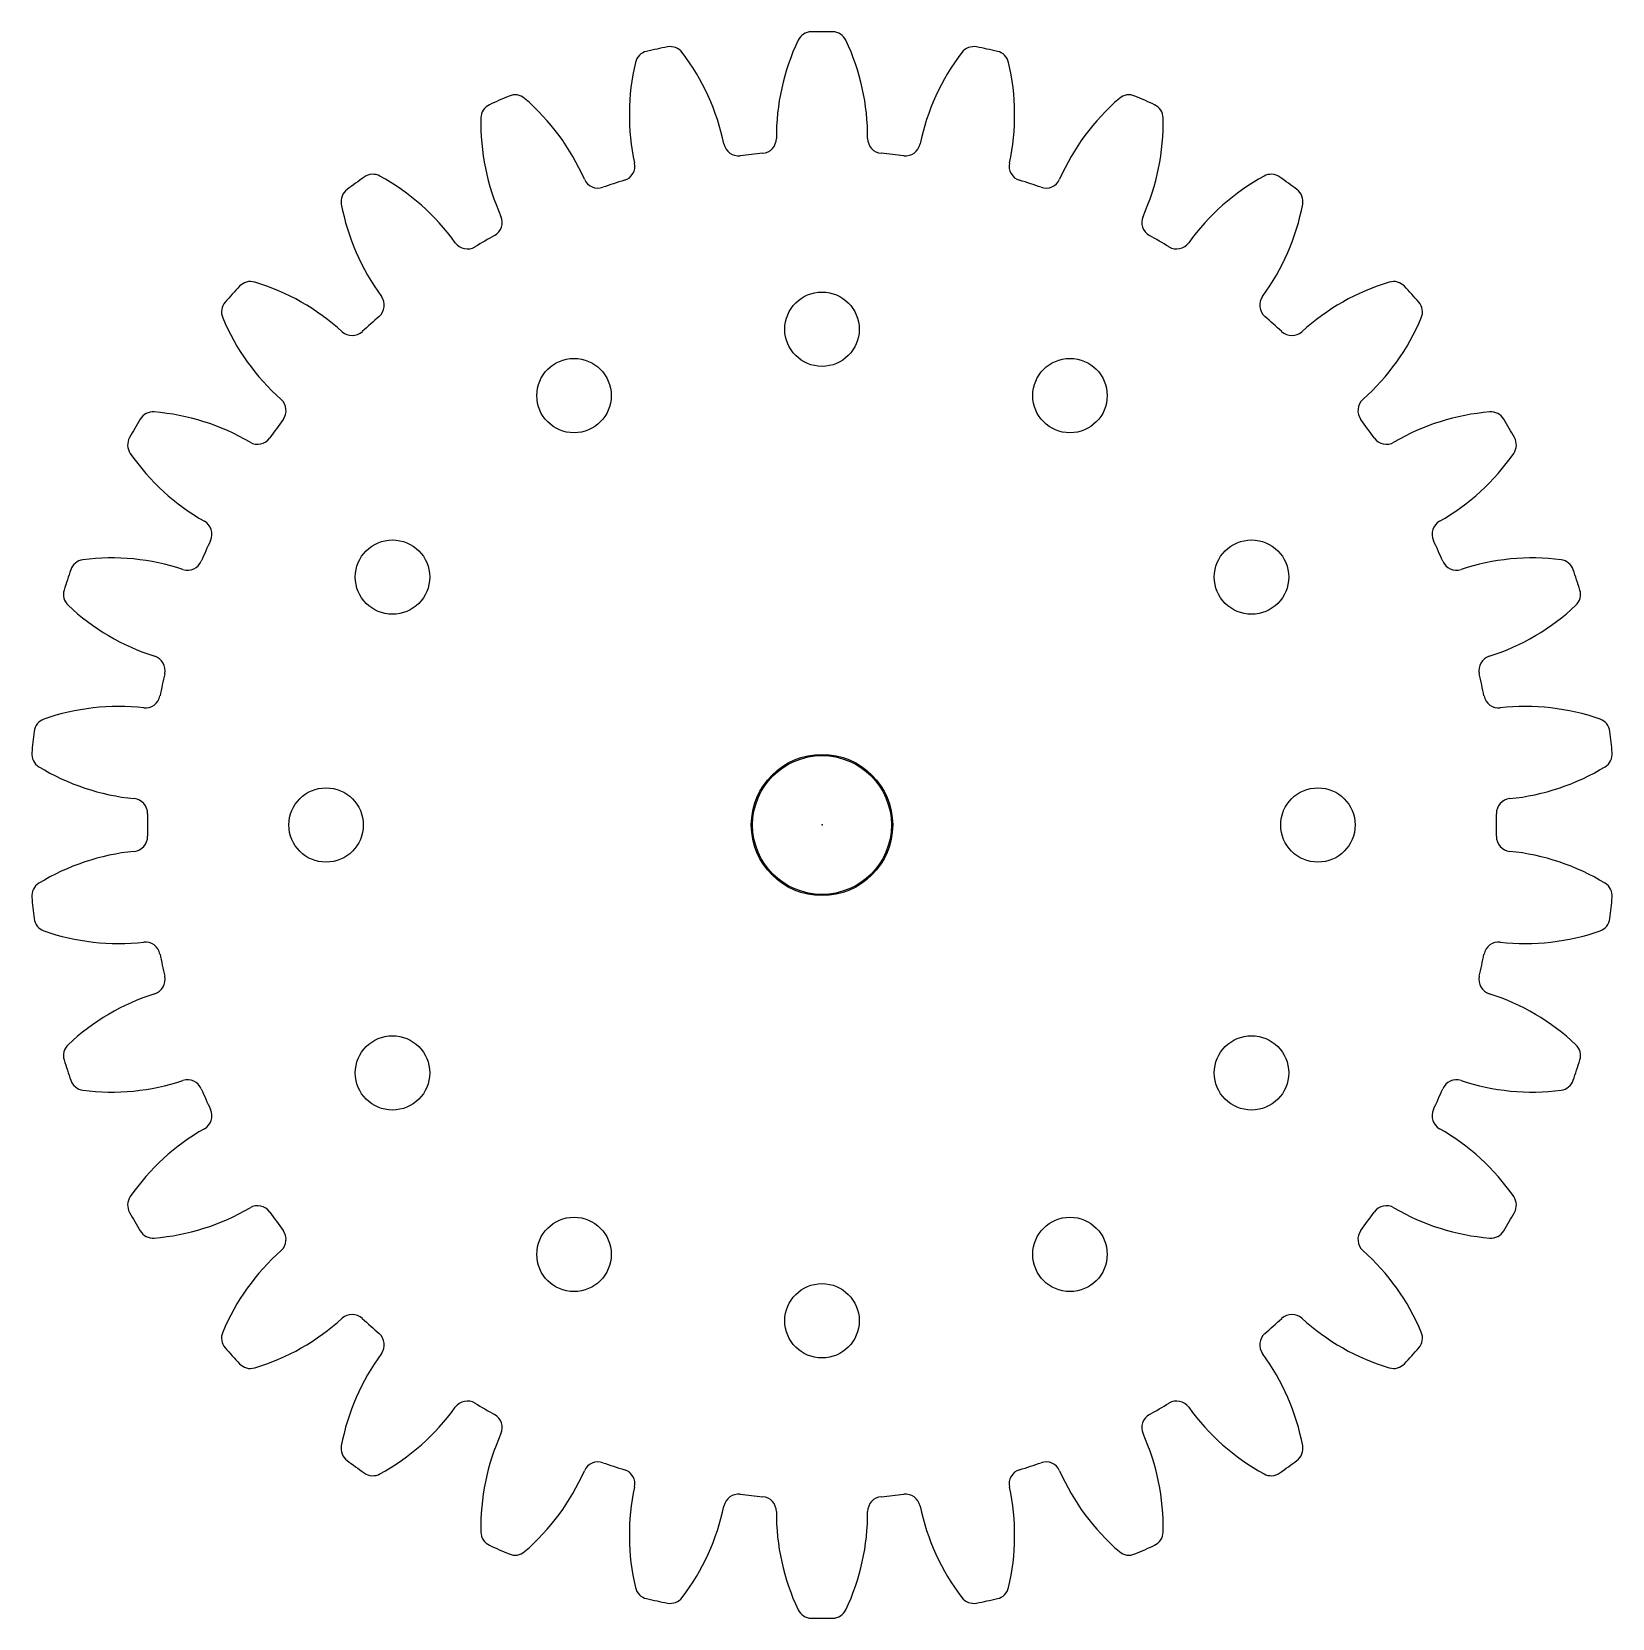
# Model space of a CAD drawing. Header units: millimetres. Extents: x -3.19 to 3.19, y -3.2 to 3.2.
import ezdxf

# ---------------------------------------------------------------- set-up
doc = ezdxf.new("R2010")
doc.units = ezdxf.units.MM
doc.header["$PDSIZE"] = -1

msp = doc.modelspace()

# ---------------------------------------------------------------- linework, layer by layer
at = {"color": 7, "linetype": 'Continuous', "lineweight": 25}
for centre, radius in [((0, 2), 0.15), ((-1, 1.7321), 0.15), ((1, 1.7321), 0.15), ((-1.7321, 1), 0.15), ((1.7321, 1), 0.15), ((0, 0), 0.28), ((-2, 0), 0.15), ((2, 0), 0.15), ((-1.7321, -1), 0.15), ((1.7321, -1), 0.15), ((-1, -1.7321), 0.15), ((1, -1.7321), 0.15), ((0, -2), 0.15)]:
    msp.add_circle(centre, radius, dxfattribs=at)
at = {"color": 7, "linetype": 'Continuous'}
msp.add_circle((0, 0), 0.285, dxfattribs=at)
at = {"color": 7, "linetype": 'Continuous', "lineweight": 25}
for centre, radius, start, end in [((0, 0), 3.2, 101.22937, 102.77063), ((-0.6115, 3.0799), 0.06, 37.31242, 101.22937), ((0.7289, 2.775), 0.913, 154.68758, 180.33883), ((-0.0422, 3.1397), 0.06, 90.77063, 154.68758), ((0, 0), 3.2, 89.22937, 90.77063), ((0.0422, 3.1397), 0.06, 25.31242, 89.22937), ((-0.7289, 2.775), 0.913, 359.66117, 25.31242), ((0.6115, 3.0799), 0.06, 78.77063, 142.68758), ((0, 0), 3.2, 77.22937, 78.77063), ((0.136, 2.8659), 0.913, 166.68758, 192.33883), ((-0.6941, 3.0623), 0.06, 102.77063, 166.68758), ((-1.2899, 2.5628), 0.913, 11.66117, 37.31242), ((1.2899, 2.5628), 0.913, 142.68758, 168.33883), ((0.6941, 3.0623), 0.06, 13.31242, 77.22937), ((-0.136, 2.8659), 0.913, 347.66117, 13.31242), ((-1.2385, 2.8855), 0.06, 49.31242, 113.22937), ((1.2385, 2.8855), 0.06, 66.77063, 130.68758), ((-1.3156, 2.8511), 0.06, 114.77063, 178.68758), ((0, 0), 3.2, 113.22937, 114.77063), ((-1.7946, 2.2386), 0.913, 23.66117, 49.31242), ((1.7946, 2.2386), 0.913, 130.68758, 156.33883), ((0, 0), 3.2, 65.22937, 66.77063), ((1.3156, 2.8511), 0.06, 1.31242, 65.22937), ((-0.4628, 2.8316), 0.913, 178.68758, 204.33883), ((0.4628, 2.8316), 0.913, 335.66117, 1.31242), ((-0.2441, 2.7693), 0.06, 275.03761, 0.33883), ((0.2441, 2.7693), 0.06, 179.66117, 264.96239), ((-0.337, 2.7595), 0.06, 191.66117, 276.96239), ((0, 0), 2.72, 95.03761, 96.96239), ((0, 0), 2.72, 83.03761, 84.96239), ((0.337, 2.7595), 0.06, 263.03761, 348.33883), ((-1.8113, 2.5649), 0.06, 61.31242, 125.22937), ((-0.8145, 2.658), 0.06, 287.03761, 12.33883), ((0.8145, 2.658), 0.06, 167.66117, 252.96239), ((1.8113, 2.5649), 0.06, 54.77063, 118.68758), ((-1.8796, 2.5153), 0.06, 126.77063, 190.68758), ((0, 0), 3.2, 125.22937, 126.77063), ((-2.2208, 1.8166), 0.913, 35.66117, 61.31242), ((-0.9034, 2.6291), 0.06, 203.66117, 288.96239), ((0, 0), 2.72, 107.03761, 108.96239), ((0, 0), 2.72, 71.03761, 72.96239), ((0.9034, 2.6291), 0.06, 251.03761, 336.33883), ((2.2208, 1.8166), 0.913, 118.68758, 144.33883), ((0, 0), 3.2, 53.22937, 54.77063), ((1.8796, 2.5153), 0.06, 349.31242, 53.22937), ((-1.0414, 2.6735), 0.913, 190.68758, 216.33883), ((1.0414, 2.6735), 0.913, 323.66117, 349.31242), ((-1.3494, 2.4306), 0.06, 299.03761, 24.33883), ((1.3494, 2.4306), 0.06, 155.66117, 240.96239), ((0, 0), 2.72, 119.03761, 120.96239), ((0, 0), 2.72, 59.03761, 60.96239), ((-1.4302, 2.3839), 0.06, 215.66117, 300.96239), ((1.4302, 2.3839), 0.06, 239.03761, 324.33883), ((-2.305, 2.1323), 0.06, 73.31242, 137.22937), ((-2.5499, 1.3152), 0.913, 47.66117, 73.31242), ((2.5499, 1.3152), 0.913, 106.68758, 132.33883), ((2.305, 2.1323), 0.06, 42.77063, 106.68758), ((0, 0), 3.2, 137.22937, 138.77063), ((-1.8252, 2.0969), 0.06, 311.03761, 36.33883), ((1.8252, 2.0969), 0.06, 143.66117, 228.96239), ((0, 0), 3.2, 41.22937, 42.77063), ((-2.3615, 2.0695), 0.06, 138.77063, 202.68758), ((0, 0), 2.72, 131.03761, 132.96239), ((0, 0), 2.72, 47.03761, 48.96239), ((2.3615, 2.0695), 0.06, 337.31242, 41.22937), ((-1.5745, 2.3985), 0.913, 202.68758, 228.33883), ((-1.8946, 2.0344), 0.06, 227.66117, 312.96239), ((1.8946, 2.0344), 0.06, 227.03761, 312.33883), ((1.5745, 2.3985), 0.913, 311.66117, 337.31242), ((-2.698, 1.6064), 0.06, 85.31242, 149.22937), ((-2.7677, 0.7563), 0.913, 59.66117, 85.31242), ((-2.2213, 1.6716), 0.06, 323.03761, 48.33883), ((2.2213, 1.6716), 0.06, 131.66117, 216.96239), ((2.7677, 0.7563), 0.913, 94.68758, 120.33883), ((2.698, 1.6064), 0.06, 30.77063, 94.68758), ((0, 0), 3.2, 149.22937, 150.77063), ((0, 0), 2.72, 143.03761, 144.96239), ((0, 0), 2.72, 35.03761, 36.96239), ((0, 0), 3.2, 29.22937, 30.77063), ((-2.7402, 1.5333), 0.06, 150.77063, 214.68758), ((-2.2762, 1.596), 0.06, 239.66117, 324.96239), ((2.2762, 1.596), 0.06, 215.03761, 300.33883), ((2.7402, 1.5333), 0.06, 325.31242, 29.22937), ((-2.0388, 2.0187), 0.913, 214.68758, 240.33883), ((2.0388, 2.0187), 0.913, 299.66117, 325.31242), ((-2.5203, 1.1732), 0.06, 335.03761, 60.33883), ((2.5203, 1.1732), 0.06, 119.66117, 204.96239), ((0, 0), 2.72, 155.03761, 156.96239), ((0, 0), 2.72, 23.03761, 24.96239), ((0, 0), 3.2, 161.22937, 162.77063), ((-2.973, 1.0104), 0.06, 97.31242, 161.22937), ((-2.8644, 0.1643), 0.913, 71.66117, 97.31242), ((-2.5583, 1.0879), 0.06, 251.66117, 336.96239), ((2.5583, 1.0879), 0.06, 203.03761, 288.33883), ((2.8644, 0.1643), 0.913, 82.68758, 108.33883), ((2.973, 1.0104), 0.06, 18.77063, 82.68758), ((0, 0), 3.2, 17.22937, 18.77063), ((-2.9991, 0.9301), 0.06, 162.77063, 226.68758), ((2.9991, 0.9301), 0.06, 313.31242, 17.22937), ((-2.414, 1.5507), 0.913, 226.68758, 252.33883), ((2.414, 1.5507), 0.913, 287.66117, 313.31242), ((-2.7092, 0.6236), 0.06, 347.03761, 72.33883), ((2.7092, 0.6236), 0.06, 107.66117, 192.96239), ((0, 0), 2.72, 167.03761, 168.96239), ((0, 0), 2.72, 11.03761, 12.96239), ((-2.7286, 0.5322), 0.06, 263.66117, 348.96239), ((2.7286, 0.5322), 0.06, 191.03761, 276.33883), ((-2.836, -0.4348), 0.913, 83.66117, 109.31242), ((2.836, -0.4348), 0.913, 70.68758, 96.33883), ((-3.1181, 0.3702), 0.06, 109.31242, 173.22937), ((3.1181, 0.3702), 0.06, 6.77063, 70.68758), ((0, 0), 3.2, 173.22937, 174.77063), ((0, 0), 3.2, 5.22937, 6.77063), ((-3.1269, 0.2862), 0.06, 174.77063, 238.68758), ((3.1269, 0.2862), 0.06, 301.31242, 5.22937), ((-2.6836, 1.0149), 0.913, 238.68758, 264.33883), ((2.6836, 1.0149), 0.913, 275.66117, 301.31242), ((-2.7796, 0.0467), 0.06, 359.03761, 84.33883), ((2.7796, 0.0467), 0.06, 95.66117, 180.96239), ((0, 0), 2.72, 179.03761, 180.96239), ((0, 0), 2.72, 359.03761, 0.96239), ((-2.7796, -0.0467), 0.06, 275.66117, 0.96239), ((2.7796, -0.0467), 0.06, 179.03761, 264.33883), ((-2.6836, -1.0149), 0.913, 95.66117, 121.31242), ((2.6836, -1.0149), 0.913, 58.68758, 84.33883), ((-3.1269, -0.2862), 0.06, 121.31242, 185.22937), ((3.1269, -0.2862), 0.06, 354.77063, 58.68758), ((0, 0), 3.2, 185.22937, 186.77063), ((0, 0), 3.2, 353.22937, 354.77063), ((-3.1181, -0.3702), 0.06, 186.77063, 250.68758), ((3.1181, -0.3702), 0.06, 289.31242, 353.22937), ((-2.836, 0.4348), 0.913, 250.68758, 276.33883), ((2.836, 0.4348), 0.913, 263.66117, 289.31242), ((-2.7286, -0.5322), 0.06, 11.03761, 96.33883), ((2.7286, -0.5322), 0.06, 83.66117, 168.96239), ((0, 0), 2.72, 191.03761, 192.96239), ((0, 0), 2.72, 347.03761, 348.96239), ((-2.7092, -0.6236), 0.06, 287.66117, 12.96239), ((2.7092, -0.6236), 0.06, 167.03761, 252.33883), ((-2.414, -1.5507), 0.913, 107.66117, 133.31242), ((2.414, -1.5507), 0.913, 46.68758, 72.33883), ((-2.9991, -0.9301), 0.06, 133.31242, 197.22937), ((2.9991, -0.9301), 0.06, 342.77063, 46.68758), ((0, 0), 3.2, 197.22937, 198.77063), ((0, 0), 3.2, 341.22937, 342.77063), ((-2.973, -1.0104), 0.06, 198.77063, 262.68758), ((-2.8644, -0.1643), 0.913, 262.68758, 288.33883), ((-2.5583, -1.0879), 0.06, 23.03761, 108.33883), ((0, 0), 2.72, 203.03761, 204.96239), ((0, 0), 2.72, 335.03761, 336.96239), ((2.5583, -1.0879), 0.06, 71.66117, 156.96239), ((2.8644, -0.1643), 0.913, 251.66117, 277.31242), ((2.973, -1.0104), 0.06, 277.31242, 341.22937), ((-2.5203, -1.1732), 0.06, 299.66117, 24.96239), ((2.5203, -1.1732), 0.06, 155.03761, 240.33883), ((-2.0388, -2.0187), 0.913, 119.66117, 145.31242), ((2.0388, -2.0187), 0.913, 34.68758, 60.33883), ((-2.7402, -1.5333), 0.06, 145.31242, 209.22937), ((2.7402, -1.5333), 0.06, 330.77063, 34.68758), ((0, 0), 3.2, 209.22937, 210.77063), ((-2.7677, -0.7563), 0.913, 274.68758, 300.33883), ((-2.2762, -1.596), 0.06, 35.03761, 120.33883), ((0, 0), 2.72, 215.03761, 216.96239), ((0, 0), 2.72, 323.03761, 324.96239), ((2.2762, -1.596), 0.06, 59.66117, 144.96239), ((2.7677, -0.7563), 0.913, 239.66117, 265.31242), ((0, 0), 3.2, 329.22937, 330.77063), ((-2.698, -1.6064), 0.06, 210.77063, 274.68758), ((-2.2213, -1.6716), 0.06, 311.66117, 36.96239), ((2.2213, -1.6716), 0.06, 143.03761, 228.33883), ((2.698, -1.6064), 0.06, 265.31242, 329.22937), ((-1.5745, -2.3985), 0.913, 131.66117, 157.31242), ((1.5745, -2.3985), 0.913, 22.68758, 48.33883), ((-1.8946, -2.0344), 0.06, 47.03761, 132.33883), ((1.8946, -2.0344), 0.06, 47.66117, 132.96239), ((-2.3615, -2.0695), 0.06, 157.31242, 221.22937), ((-2.5499, -1.3152), 0.913, 286.68758, 312.33883), ((0, 0), 2.72, 227.03761, 228.96239), ((0, 0), 2.72, 311.03761, 312.96239), ((2.5499, -1.3152), 0.913, 227.66117, 253.31242), ((2.3615, -2.0695), 0.06, 318.77063, 22.68758), ((0, 0), 3.2, 221.22937, 222.77063), ((-1.8252, -2.0969), 0.06, 323.66117, 48.96239), ((1.8252, -2.0969), 0.06, 131.03761, 216.33883), ((0, 0), 3.2, 317.22937, 318.77063), ((-2.305, -2.1323), 0.06, 222.77063, 286.68758), ((-1.0414, -2.6735), 0.913, 143.66117, 169.31242), ((1.0414, -2.6735), 0.913, 10.68758, 36.33883), ((2.305, -2.1323), 0.06, 253.31242, 317.22937), ((-2.2208, -1.8166), 0.913, 298.68758, 324.33883), ((-1.4302, -2.3839), 0.06, 59.03761, 144.33883), ((0, 0), 2.72, 239.03761, 240.96239), ((0, 0), 2.72, 299.03761, 300.96239), ((1.4302, -2.3839), 0.06, 35.66117, 120.96239), ((2.2208, -1.8166), 0.913, 215.66117, 241.31242), ((-1.3494, -2.4306), 0.06, 335.66117, 60.96239), ((1.3494, -2.4306), 0.06, 119.03761, 204.33883), ((-0.4628, -2.8316), 0.913, 155.66117, 181.31242), ((0.4628, -2.8316), 0.913, 358.68758, 24.33883), ((-1.8796, -2.5153), 0.06, 169.31242, 233.22937), ((1.8796, -2.5153), 0.06, 306.77063, 10.68758), ((0, 0), 3.2, 233.22937, 234.77063), ((-1.8113, -2.5649), 0.06, 234.77063, 298.68758), ((-1.7946, -2.2386), 0.913, 310.68758, 336.33883), ((-0.9034, -2.6291), 0.06, 71.03761, 156.33883), ((0, 0), 2.72, 251.03761, 252.96239), ((-0.8145, -2.658), 0.06, 347.66117, 72.96239), ((0.8145, -2.658), 0.06, 107.03761, 192.33883), ((0, 0), 2.72, 287.03761, 288.96239), ((0.9034, -2.6291), 0.06, 23.66117, 108.96239), ((1.7946, -2.2386), 0.913, 203.66117, 229.31242), ((1.8113, -2.5649), 0.06, 241.31242, 305.22937), ((0, 0), 3.2, 305.22937, 306.77063), ((0.136, -2.8659), 0.913, 167.66117, 193.31242), ((-0.136, -2.8659), 0.913, 346.68758, 12.33883), ((-1.2899, -2.5628), 0.913, 322.68758, 348.33883), ((-0.337, -2.7595), 0.06, 83.03761, 168.33883), ((0, 0), 2.72, 263.03761, 264.96239), ((-0.2441, -2.7693), 0.06, 359.66117, 84.96239), ((0.2441, -2.7693), 0.06, 95.03761, 180.33883), ((0, 0), 2.72, 275.03761, 276.96239), ((0.337, -2.7595), 0.06, 11.66117, 96.96239), ((1.2899, -2.5628), 0.913, 191.66117, 217.31242), ((0.7289, -2.775), 0.913, 179.66117, 205.31242), ((-0.7289, -2.775), 0.913, 334.68758, 0.33883), ((-1.3156, -2.8511), 0.06, 181.31242, 245.22937), ((1.3156, -2.8511), 0.06, 294.77063, 358.68758), ((0, 0), 3.2, 245.22937, 246.77063), ((-1.2385, -2.8855), 0.06, 246.77063, 310.68758), ((1.2385, -2.8855), 0.06, 229.31242, 293.22937), ((0, 0), 3.2, 293.22937, 294.77063), ((-0.6941, -3.0623), 0.06, 193.31242, 257.22937), ((0, 0), 3.2, 257.22937, 258.77063), ((-0.6115, -3.0799), 0.06, 258.77063, 322.68758), ((0.6115, -3.0799), 0.06, 217.31242, 281.22937), ((0, 0), 3.2, 281.22937, 282.77063), ((0.6941, -3.0623), 0.06, 282.77063, 346.68758), ((-0.0422, -3.1397), 0.06, 205.31242, 269.22937), ((0, 0), 3.2, 269.22937, 270.77063), ((0.0422, -3.1397), 0.06, 270.77063, 334.68758)]:
    msp.add_arc(centre, radius, start, end, dxfattribs=at)
at = {"color": 7, "linetype": 'Continuous'}
msp.add_point((0, 0), dxfattribs=at)

doc.saveas('drawing.dxf')
